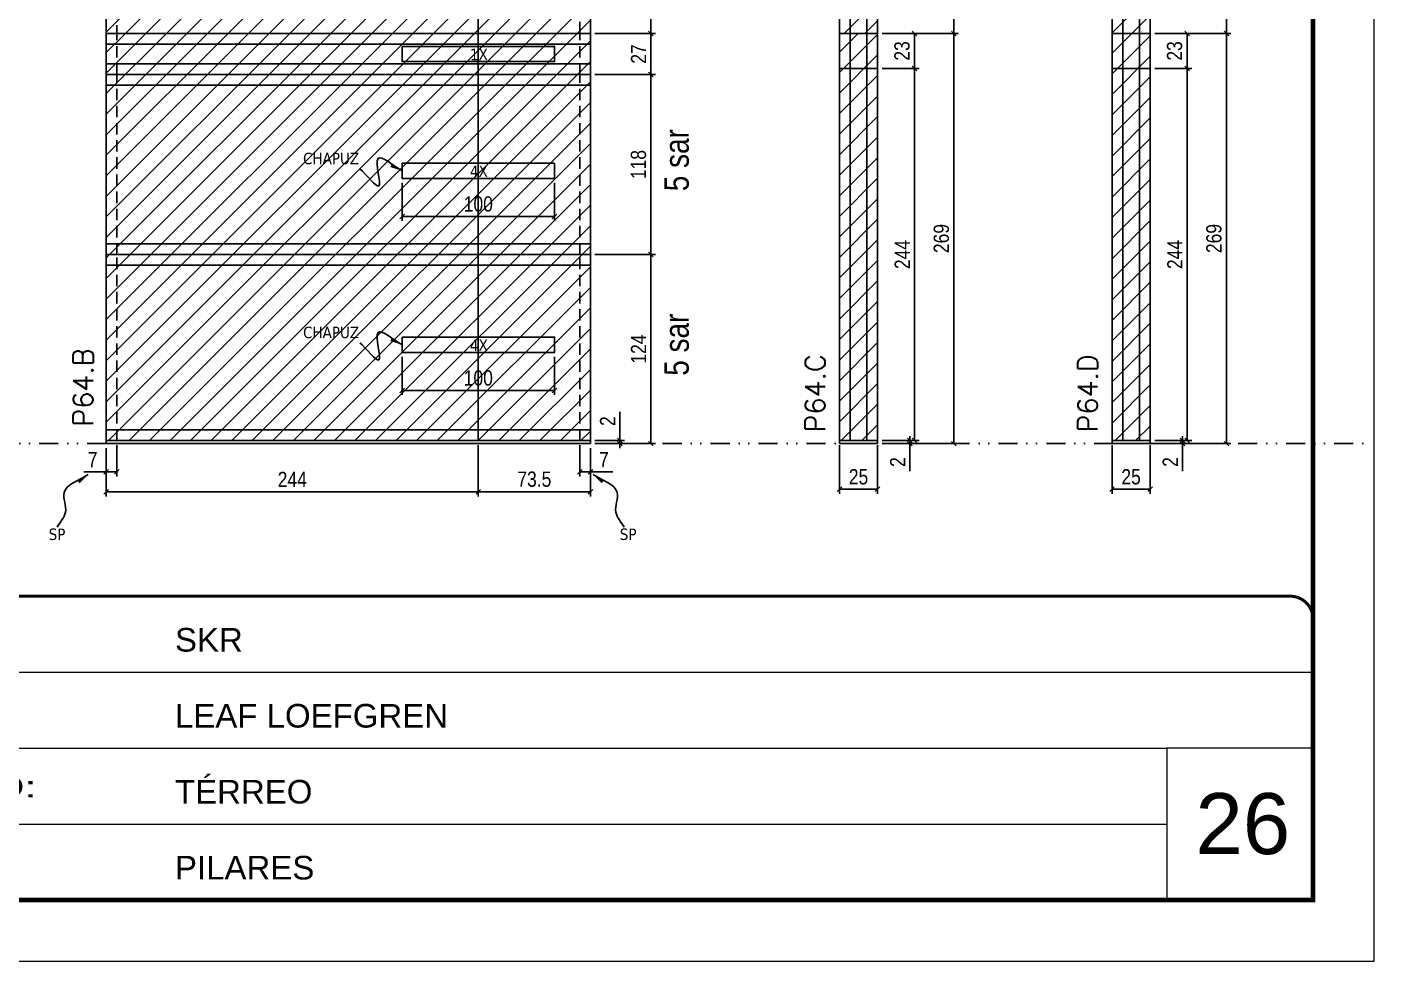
# Model space of a CAD drawing. Extents: x 14400 to 27878, y -21631 to 6985.
# Drawn here: x 16614 to 17497, y -957 to -344 of the extents above; entities that cross this region are included whole.
import ezdxf

# ---------------------------------------------------------------- set-up
doc = ezdxf.new("R2010")
doc.units = 0
for name, pattern in [('CONTINUO', [0]), ('DASHED', [0.75, 0.5, -0.25]), ('DIVIDE2', [0.625, 0.25, -0.125, 0, -0.125, 0, -0.125]), ('HIDDEN', [0.375, 0.25, -0.125])]:
    doc.linetypes.add(name, pattern=pattern)
for name, color, linetype, lineweight in [('CARIMBO', 255, 'Continuous', 9), ('Folhas', 255, 'Continuous', 9), ('Hachura', 251, 'Continuous', 9), ('SARRAFO DE PRESSAO', 251, 'DASHED', 9), ('Texto Seção', 7, 'Continuous', 15)]:
    doc.layers.add(name, color=color, linetype=linetype, lineweight=lineweight)
for name, color, linetype in [('COTA', 241, 'Continuous'), ('NOMENCLATURA', 7, 'Continuous'), ('Nível', 160, 'Continuous'), ('Painéis', 200, 'Continuous'), ('Romaneio', 10, 'Continuous'), ('SARR_2.2x10', 60, 'Continuous'), ('SARR_2.2x7', 40, 'Continuous'), ('Sarrafo de Pressão', 42, 'HIDDEN'), ('texto', 7, 'Continuous')]:
    doc.layers.add(name, color=color, linetype=linetype)
doc.styles.add('ARIAL', font='arial.ttf')
doc.styles.add('ARIAL_NARROW', font='ARIALN.TTF', dxfattribs={"height": 0.2})
doc.styles.add('COTA TECNICA', font='techl___.ttf', dxfattribs={"height": 10})
doc.styles.add('COTA TECNICA-50', font='techl___.ttf', dxfattribs={"height": 10})
doc.styles.add('REGUA-120', font='ROMANS.shx', dxfattribs={"height": 15})
doc.styles.get("Standard").update_dxf_attribs({"font": 'arial.ttf'})
doc.styles.add('Tecnologia', font='')
doc.styles.get('Tecnologia').set_extended_font_data('Forgotten Futurist')
doc.dimstyles.new('COTA PAINEL-50', dxfattribs={"dimtxt": 10, "dimasz": 3, "dimexe": 3, "dimexo": 3, "dimgap": 3, "dimtad": 1, "dimdec": 1, "dimzin": 12, "dimdsep": 46, "dimtxsty": 'COTA TECNICA-50', "dimblk1": 'OBLIQUE', "dimblk2": 'OBLIQUE', "dimsah": 1, "dimcen": 0.9, "dimclrd": 4, "dimclre": 4, "dimclrt": 240, "dimadec": 1, "dimazin": 3, "dimtfac": 1, "dimtdec": 1, "dimtmove": 0, "dimatfit": 3, "dimfxl": 1, "dimtolj": 1, "dimtzin": 12, "dimarcsym": 0})
doc.dimstyles.new('PAINEL', dxfattribs={"dimtxt": 10, "dimasz": 3, "dimexe": 3, "dimexo": 3, "dimgap": 3, "dimtad": 1, "dimdec": 1, "dimzin": 12, "dimdsep": 46, "dimtxsty": 'COTA TECNICA', "dimblk1": 'OBLIQUE', "dimblk2": 'OBLIQUE', "dimsah": 1, "dimcen": 0.9, "dimclrd": 4, "dimclre": 4, "dimclrt": 240, "dimadec": 1, "dimazin": 3, "dimtfac": 1, "dimtdec": 1, "dimtmove": 0, "dimatfit": 3, "dimfxl": 1, "dimtolj": 1, "dimtzin": 12, "dimarcsym": 0})
doc.dimstyles.get("Standard").update_dxf_attribs({"dimtxt": 0.18, "dimasz": 0.18, "dimexe": 0.18, "dimexo": 0.0625, "dimgap": 0.09, "dimtad": 0, "dimtih": 1, "dimtoh": 1, "dimdec": 4, "dimzin": 0, "dimdsep": 46, "dimtxsty": 'Standard', "dimcen": 0.09, "dimadec": 0, "dimazin": 0, "dimtfac": 1, "dimtdec": 4, "dimtofl": 0, "dimtmove": 0, "dimatfit": 3, "dimfxl": 1, "dimtolj": 1, "dimtzin": 0, "dimarcsym": 0})

# ---------------------------------------------------------------- blocks, each defined once
blk = doc.blocks.new('9999999999')
at = {"color": 30, "linetype": 'CONTINUO'}
for p, q in [((98564.56, 34379.64), (99583.98, 34379.64)), ((98564.56, 34329.83), (99487.98, 34329.83)), ((99583.98, 34329.83), (99487.98, 34329.83)), ((99487.98, 34329.83), (99487.98, 34230.21)), ((98564.56, 34280.02), (99487.98, 34280.02))]:
    blk.add_line(p, q, dxfattribs=at)
at = {"color": 30, "linetype": 'CONTINUO', "const_width": 2}
blk.add_lwpolyline([(99583.98, 34230.21), (99583.98, 34414.45, 0.414214), (99568.98, 34429.45), (98228.98, 34429.45, 0.414214), (98213.98, 34414.45), (98213.98, 34245.21, 0.414214), (98228.98, 34230.21), (99583.98, 34230.21)], format="xyb", dxfattribs=at)
at = {"layer": 'Folhas'}
blk.add_lwpolyline([(98138.98, 34190.21), (99623.98, 34190.21), (99623.98, 35240.21), (98138.98, 35240.21)], close=True, dxfattribs=at)
at = {"layer": 'Folhas', "color": 30, "const_width": 3}
blk.add_lwpolyline([(98213.98, 34230.21), (99583.98, 34230.21), (99583.98, 35200.21), (98213.98, 35200.21)], close=True, dxfattribs=at)
at = {"color": 7, "linetype": 'Continuous', "ltscale": 5, "style": 'ARIAL'}
for s, height, p in [('SKR', 15.483, (98837.68, 34393.13)), ('LEAF LOEFGREN', 15.4829, (98837.68, 34343.32)), ('TÉRREO', 15.483, (98837.68, 34293.51)), ('PILARES', 15.483, (98837.68, 34243.7))]:
    blk.add_text(s, height=height, dxfattribs=at).set_placement(p)
at = {"layer": 'Folhas', "color": 7, "style": 'Tecnologia', "width": 1.5}
blk.add_text('PAVIMENTO:', height=14, dxfattribs=at).set_placement((98573.65, 34297.5))
blk = doc.blocks.new('_Oblique')
at = {"color": 0, "linetype": 'ByBlock', "lineweight": -2}
blk.add_line((-0.5, -0.5), (0.5, 0.5), dxfattribs=at)
blk = doc.blocks.new('*D1847')
at = {"layer": 'COTA', "color": 4, "lineweight": -2, "transparency": 16777216}
for p, q in [((17146.4, -618.44), (17146.4, -650.33)), ((17171.4, -618.44), (17171.4, -650.33)), ((17146.4, -647.33), (17171.4, -647.33))]:
    blk.add_line(p, q, dxfattribs=at)
at = {"layer": 'Defpoints', "color": 0, "transparency": 16777216}
for p in [(17146.4, -615.44), (17171.4, -615.44), (17171.4, -647.33)]:
    blk.add_point(p, dxfattribs=at)
at = {"layer": 'COTA', "color": 4, "lineweight": -2, "transparency": 16777216, "xscale": 3, "yscale": 3, "zscale": 3, "rotation": 180}
blk.add_blockref('_Oblique', (17146.4, -647.33), dxfattribs=at)
at = {"layer": 'COTA', "color": 4, "lineweight": -2, "transparency": 16777216, "xscale": 3, "yscale": 3, "zscale": 3}
blk.add_blockref('_Oblique', (17171.4, -647.33), dxfattribs=at)
at = {"layer": 'COTA', "color": 240, "transparency": 16777216, "insert": (17158.9, -639.22), "char_height": 10, "attachment_point": 5, "style": 'COTA TECNICA'}
blk.add_mtext('\\A1;25', dxfattribs=at)
blk = doc.blocks.new('*D1848')
at = {"layer": 'COTA', "color": 4, "lineweight": -2, "transparency": 16777216}
for p, q in [((17174.4, -615.44), (17195.59, -615.44)), ((17174.4, -617.44), (17195.59, -617.44)), ((17192.59, -615.44), (17192.59, -612.44)), ((17192.59, -615.44), (17192.59, -617.44)), ((17192.59, -617.44), (17192.59, -635.55))]:
    blk.add_line(p, q, dxfattribs=at)
at = {"layer": 'Defpoints', "color": 0, "transparency": 16777216}
for p in [(17171.4, -615.44), (17171.4, -617.44), (17192.59, -615.44)]:
    blk.add_point(p, dxfattribs=at)
at = {"layer": 'COTA', "color": 4, "lineweight": -2, "transparency": 16777216, "xscale": 3, "yscale": 3, "zscale": 3}
for p, rotation in [((17192.59, -615.44), 270), ((17192.59, -617.44), 90)]:
    blk.add_blockref('_Oblique', p, dxfattribs=dict(at, rotation=rotation))
at = {"layer": 'COTA', "color": 240, "transparency": 16777216, "insert": (17184.59, -629.5), "char_height": 10, "attachment_point": 5, "rotation": 90, "style": 'COTA TECNICA-50'}
blk.add_mtext('\\A1;2', dxfattribs=at)
blk = doc.blocks.new('*D1849')
at = {"layer": 'COTA', "color": 4, "lineweight": -2, "transparency": 16777216}
for p, q in [((17174.4, -348.44), (17224.39, -348.44)), ((17221.39, -617.44), (17221.39, -348.44)), ((17174.4, -617.44), (17224.39, -617.44))]:
    blk.add_line(p, q, dxfattribs=at)
at = {"layer": 'Defpoints', "color": 0, "transparency": 16777216}
for p in [(17171.4, -348.44), (17221.39, -348.44), (17171.4, -617.44)]:
    blk.add_point(p, dxfattribs=at)
at = {"layer": 'COTA', "color": 4, "lineweight": -2, "transparency": 16777216, "xscale": 3, "yscale": 3, "zscale": 3}
for p, rotation in [((17221.39, -348.44), 90), ((17221.39, -617.44), 270)]:
    blk.add_blockref('_Oblique', p, dxfattribs=dict(at, rotation=rotation))
at = {"layer": 'COTA', "color": 240, "transparency": 16777216, "insert": (17213.26, -482.94), "char_height": 10, "attachment_point": 5, "rotation": 90, "style": 'COTA TECNICA-50'}
blk.add_mtext('\\A1;269', dxfattribs=at)
blk = doc.blocks.new('*D1880')
at = {"layer": 'COTA', "color": 4, "lineweight": -2, "transparency": 16777216}
for p, q in [((17174.4, -371.44), (17198.67, -371.44)), ((17195.67, -615.44), (17195.67, -371.44)), ((17174.4, -615.44), (17198.67, -615.44))]:
    blk.add_line(p, q, dxfattribs=at)
at = {"layer": 'Defpoints', "color": 0, "transparency": 16777216}
for p in [(17171.4, -371.44), (17195.67, -371.44), (17171.4, -615.44)]:
    blk.add_point(p, dxfattribs=at)
at = {"layer": 'COTA', "color": 4, "lineweight": -2, "transparency": 16777216, "xscale": 3, "yscale": 3, "zscale": 3}
for p, rotation in [((17195.67, -371.44), 90), ((17195.67, -615.44), 270)]:
    blk.add_blockref('_Oblique', p, dxfattribs=dict(at, rotation=rotation))
at = {"layer": 'COTA', "color": 240, "transparency": 16777216, "insert": (17187.59, -493.44), "char_height": 10, "attachment_point": 5, "rotation": 90, "style": 'COTA TECNICA'}
blk.add_mtext('\\A1;244', dxfattribs=at)
blk = doc.blocks.new('*D1881')
at = {"layer": 'COTA', "color": 4, "lineweight": -2, "transparency": 16777216}
for p, q in [((17174.4, -348.44), (17198.67, -348.44)), ((17195.67, -371.44), (17195.67, -348.44)), ((17174.4, -371.44), (17198.67, -371.44))]:
    blk.add_line(p, q, dxfattribs=at)
at = {"layer": 'Defpoints', "color": 0, "transparency": 16777216}
for p in [(17171.4, -348.44), (17195.67, -348.44), (17171.4, -371.44)]:
    blk.add_point(p, dxfattribs=at)
at = {"layer": 'COTA', "color": 4, "lineweight": -2, "transparency": 16777216, "xscale": 3, "yscale": 3, "zscale": 3}
for p, rotation in [((17195.67, -348.44), 90), ((17195.67, -371.44), 270)]:
    blk.add_blockref('_Oblique', p, dxfattribs=dict(at, rotation=rotation))
at = {"layer": 'COTA', "color": 240, "transparency": 16777216, "insert": (17187.45, -359.94), "char_height": 10, "attachment_point": 5, "rotation": 90, "style": 'COTA TECNICA'}
blk.add_mtext('\\A1;23', dxfattribs=at)
blk = doc.blocks.new('*D1868')
at = {"layer": 'COTA', "color": 4, "lineweight": -2, "transparency": 16777216}
for p, q in [((16665.58, -620.44), (16665.58, -638.95)), ((16672.58, -618.44), (16672.58, -638.95)), ((16665.58, -635.95), (16650.85, -635.95)), ((16672.58, -635.95), (16665.58, -635.95))]:
    blk.add_line(p, q, dxfattribs=at)
at = {"layer": 'Defpoints', "color": 0, "transparency": 16777216}
for p in [(16665.58, -617.44), (16672.58, -615.44), (16665.58, -635.95)]:
    blk.add_point(p, dxfattribs=at)
at = {"layer": 'COTA', "color": 4, "lineweight": -2, "transparency": 16777216, "xscale": 3, "yscale": 3, "zscale": 3, "rotation": 180}
blk.add_blockref('_Oblique', (16665.58, -635.95), dxfattribs=at)
at = {"layer": 'COTA', "color": 4, "lineweight": -2, "transparency": 16777216, "xscale": 3, "yscale": 3, "zscale": 3}
blk.add_blockref('_Oblique', (16672.58, -635.95), dxfattribs=at)
at = {"layer": 'COTA', "color": 240, "transparency": 16777216, "insert": (16656.72, -627.88), "char_height": 10, "attachment_point": 5, "style": 'COTA TECNICA-50'}
blk.add_mtext('\\A1;7', dxfattribs=at)
blk = doc.blocks.new('*D1869')
at = {"layer": 'COTA', "color": 4, "lineweight": -2, "transparency": 16777216}
for p, q in [((16976.08, -618.44), (16976.08, -638.95)), ((16983.08, -620.44), (16983.08, -638.95)), ((16976.08, -635.95), (16983.08, -635.95)), ((16983.08, -635.95), (16997.81, -635.95))]:
    blk.add_line(p, q, dxfattribs=at)
at = {"layer": 'Defpoints', "color": 0, "transparency": 16777216}
for p in [(16976.08, -615.44), (16983.08, -617.44), (16983.08, -635.95)]:
    blk.add_point(p, dxfattribs=at)
at = {"layer": 'COTA', "color": 4, "lineweight": -2, "transparency": 16777216, "xscale": 3, "yscale": 3, "zscale": 3, "rotation": 180}
blk.add_blockref('_Oblique', (16976.08, -635.95), dxfattribs=at)
at = {"layer": 'COTA', "color": 4, "lineweight": -2, "transparency": 16777216, "xscale": 3, "yscale": 3, "zscale": 3}
blk.add_blockref('_Oblique', (16983.08, -635.95), dxfattribs=at)
at = {"layer": 'COTA', "color": 240, "transparency": 16777216, "insert": (16991.95, -627.88), "char_height": 10, "attachment_point": 5, "style": 'COTA TECNICA-50'}
blk.add_mtext('\\A1;7', dxfattribs=at)
blk = doc.blocks.new('*D1870')
at = {"layer": 'Defpoints', "color": 0, "linetype": 'ByBlock', "transparency": 16777216}
for p in [(16983.08, -493.44), (17022.72, -493.44), (16983.08, -617.44)]:
    blk.add_point(p, dxfattribs=at)
at = {"layer": 'Romaneio', "color": 4, "linetype": 'ByBlock', "lineweight": -2, "transparency": 16777216}
for p, q in [((16986.08, -493.44), (17025.72, -493.44)), ((17022.72, -617.44), (17022.72, -493.44)), ((16986.08, -617.44), (17025.72, -617.44))]:
    blk.add_line(p, q, dxfattribs=at)
at = {"layer": 'Romaneio', "color": 4, "linetype": 'ByBlock', "lineweight": -2, "transparency": 16777216, "xscale": 3, "yscale": 3, "zscale": 3}
for p, rotation in [((17022.72, -493.44), 90), ((17022.72, -617.44), 270)]:
    blk.add_blockref('_Oblique', p, dxfattribs=dict(at, rotation=rotation))
at = {"layer": 'Romaneio', "color": 240, "linetype": 'ByBlock', "transparency": 16777216, "insert": (17014.65, -555.44), "char_height": 10, "attachment_point": 5, "rotation": 90, "style": 'COTA TECNICA'}
blk.add_mtext('\\A1;124', dxfattribs=at)
blk = doc.blocks.new('*D1871')
at = {"layer": 'Defpoints', "color": 0, "linetype": 'ByBlock', "transparency": 16777216}
for p in [(16983.08, -493.44), (17022.72, -493.44), (16983.08, -617.44)]:
    blk.add_point(p, dxfattribs=at)
at = {"layer": 'Romaneio', "color": 4, "linetype": 'ByBlock', "lineweight": -2, "transparency": 16777216}
for p, q in [((16986.08, -493.44), (17025.72, -493.44)), ((17022.72, -617.44), (17022.72, -493.44)), ((16986.08, -617.44), (17025.72, -617.44))]:
    blk.add_line(p, q, dxfattribs=at)
at = {"layer": 'Romaneio', "color": 4, "linetype": 'ByBlock', "lineweight": -2, "transparency": 16777216, "xscale": 3, "yscale": 3, "zscale": 3}
for p, rotation in [((17022.72, -493.44), 90), ((17022.72, -617.44), 270)]:
    blk.add_blockref('_Oblique', p, dxfattribs=dict(at, rotation=rotation))
at = {"layer": 'Romaneio', "color": 240, "linetype": 'ByBlock', "transparency": 16777216, "insert": (17014.65, -555.44), "char_height": 10, "attachment_point": 5, "rotation": 90, "style": 'COTA TECNICA'}
blk.add_mtext('\\A1;124', dxfattribs=at)
blk = doc.blocks.new('*D1872')
at = {"layer": 'COTA', "color": 4, "lineweight": -2, "transparency": 16777216}
for p, q in [((16986.08, -375.44), (17025.72, -375.44)), ((17022.72, -493.44), (17022.72, -375.44)), ((16986.08, -493.44), (17025.72, -493.44))]:
    blk.add_line(p, q, dxfattribs=at)
at = {"layer": 'Defpoints', "color": 0, "transparency": 16777216}
for p in [(16983.08, -375.44), (17022.72, -375.44), (16983.08, -493.44)]:
    blk.add_point(p, dxfattribs=at)
at = {"layer": 'COTA', "color": 4, "lineweight": -2, "transparency": 16777216, "xscale": 3, "yscale": 3, "zscale": 3}
for p, rotation in [((17022.72, -375.44), 90), ((17022.72, -493.44), 270)]:
    blk.add_blockref('_Oblique', p, dxfattribs=dict(at, rotation=rotation))
at = {"layer": 'COTA', "color": 240, "transparency": 16777216, "insert": (17014.63, -434.44), "char_height": 10, "attachment_point": 5, "rotation": 90, "style": 'COTA TECNICA-50'}
blk.add_mtext('\\A1;118', dxfattribs=at)
blk = doc.blocks.new('*D1873')
at = {"layer": 'COTA', "color": 4, "lineweight": -2, "transparency": 16777216}
for p, q in [((17002.34, -615.44), (17002.34, -596.64)), ((16986.08, -615.44), (17005.34, -615.44)), ((16986.08, -617.44), (17005.34, -617.44)), ((17002.34, -617.44), (17002.34, -615.44)), ((17002.34, -617.44), (17002.34, -620.44))]:
    blk.add_line(p, q, dxfattribs=at)
at = {"layer": 'Defpoints', "color": 0, "transparency": 16777216}
for p in [(16983.08, -615.44), (16983.08, -617.44), (17002.34, -617.44)]:
    blk.add_point(p, dxfattribs=at)
at = {"layer": 'COTA', "color": 4, "lineweight": -2, "transparency": 16777216, "xscale": 3, "yscale": 3, "zscale": 3}
for p, rotation in [((17002.34, -615.44), 270), ((17002.34, -617.44), 90)]:
    blk.add_blockref('_Oblique', p, dxfattribs=dict(at, rotation=rotation))
at = {"layer": 'COTA', "color": 240, "transparency": 16777216, "insert": (16994.34, -602.69), "char_height": 10, "attachment_point": 5, "rotation": 90, "style": 'COTA TECNICA-50'}
blk.add_mtext('\\A1;2', dxfattribs=at)
blk = doc.blocks.new('*D1890')
at = {"layer": 'COTA', "color": 4, "lineweight": -2, "transparency": 16777216}
for p, q in [((16665.58, -620.44), (16665.58, -652)), ((16909.58, -618.44), (16909.58, -652)), ((16665.58, -649), (16909.58, -649))]:
    blk.add_line(p, q, dxfattribs=at)
at = {"layer": 'Defpoints', "color": 0, "transparency": 16777216}
for p in [(16665.58, -617.44), (16909.58, -615.44), (16909.58, -649)]:
    blk.add_point(p, dxfattribs=at)
at = {"layer": 'COTA', "color": 4, "lineweight": -2, "transparency": 16777216, "xscale": 3, "yscale": 3, "zscale": 3, "rotation": 180}
blk.add_blockref('_Oblique', (16665.58, -649), dxfattribs=at)
at = {"layer": 'COTA', "color": 4, "lineweight": -2, "transparency": 16777216, "xscale": 3, "yscale": 3, "zscale": 3}
blk.add_blockref('_Oblique', (16909.58, -649), dxfattribs=at)
at = {"layer": 'COTA', "color": 240, "transparency": 16777216, "insert": (16787.58, -640.92), "char_height": 10, "attachment_point": 5, "style": 'COTA TECNICA-50'}
blk.add_mtext('\\A1;244', dxfattribs=at)
blk = doc.blocks.new('*D1891')
at = {"layer": 'COTA', "color": 4, "lineweight": -2, "transparency": 16777216}
for p, q in [((16909.58, -618.44), (16909.58, -652)), ((16983.08, -620.44), (16983.08, -652)), ((16909.58, -649), (16983.08, -649))]:
    blk.add_line(p, q, dxfattribs=at)
at = {"layer": 'Defpoints', "color": 0, "transparency": 16777216}
for p in [(16909.58, -615.44), (16983.08, -617.44), (16983.08, -649)]:
    blk.add_point(p, dxfattribs=at)
at = {"layer": 'COTA', "color": 4, "lineweight": -2, "transparency": 16777216, "xscale": 3, "yscale": 3, "zscale": 3, "rotation": 180}
blk.add_blockref('_Oblique', (16909.58, -649), dxfattribs=at)
at = {"layer": 'COTA', "color": 4, "lineweight": -2, "transparency": 16777216, "xscale": 3, "yscale": 3, "zscale": 3}
blk.add_blockref('_Oblique', (16983.08, -649), dxfattribs=at)
at = {"layer": 'COTA', "color": 240, "transparency": 16777216, "insert": (16946.33, -640.78), "char_height": 10, "attachment_point": 5, "style": 'COTA TECNICA-50'}
blk.add_mtext('\\A1;73.5', dxfattribs=at)
blk = doc.blocks.new('*D1892')
at = {"layer": 'COTA', "color": 4, "linetype": 'ByBlock', "lineweight": -2, "transparency": 16777216}
for p, q in [((16859.58, -560.6), (16859.58, -585.52)), ((16959.58, -560.6), (16959.58, -585.52)), ((16959.58, -582.52), (16859.58, -582.52))]:
    blk.add_line(p, q, dxfattribs=at)
at = {"layer": 'Defpoints', "color": 0, "linetype": 'ByBlock', "transparency": 16777216}
for p in [(16859.58, -557.6), (16959.58, -557.6), (16859.58, -582.52)]:
    blk.add_point(p, dxfattribs=at)
at = {"layer": 'COTA', "color": 4, "linetype": 'ByBlock', "lineweight": -2, "transparency": 16777216, "xscale": 3, "yscale": 3, "zscale": 3, "rotation": 180}
blk.add_blockref('_Oblique', (16859.58, -582.52), dxfattribs=at)
at = {"layer": 'COTA', "color": 4, "linetype": 'ByBlock', "lineweight": -2, "transparency": 16777216, "xscale": 3, "yscale": 3, "zscale": 3}
blk.add_blockref('_Oblique', (16959.58, -582.52), dxfattribs=at)
at = {"layer": 'COTA', "color": 240, "linetype": 'ByBlock', "transparency": 16777216, "insert": (16909.58, -574.42), "char_height": 10, "attachment_point": 5, "style": 'COTA TECNICA'}
blk.add_mtext('\\A1;100', dxfattribs=at)
blk = doc.blocks.new('*D1893')
at = {"layer": 'COTA', "color": 4, "linetype": 'ByBlock', "lineweight": -2, "transparency": 16777216}
for p, q in [((16859.58, -446.52), (16859.58, -471.44)), ((16959.58, -446.52), (16959.58, -471.44)), ((16959.58, -468.44), (16859.58, -468.44))]:
    blk.add_line(p, q, dxfattribs=at)
at = {"layer": 'Defpoints', "color": 0, "linetype": 'ByBlock', "transparency": 16777216}
for p in [(16859.58, -443.52), (16959.58, -443.52), (16859.58, -468.44)]:
    blk.add_point(p, dxfattribs=at)
at = {"layer": 'COTA', "color": 4, "linetype": 'ByBlock', "lineweight": -2, "transparency": 16777216, "xscale": 3, "yscale": 3, "zscale": 3, "rotation": 180}
blk.add_blockref('_Oblique', (16859.58, -468.44), dxfattribs=at)
at = {"layer": 'COTA', "color": 4, "linetype": 'ByBlock', "lineweight": -2, "transparency": 16777216, "xscale": 3, "yscale": 3, "zscale": 3}
blk.add_blockref('_Oblique', (16959.58, -468.44), dxfattribs=at)
at = {"layer": 'COTA', "color": 240, "linetype": 'ByBlock', "transparency": 16777216, "insert": (16909.58, -460.34), "char_height": 10, "attachment_point": 5, "style": 'COTA TECNICA'}
blk.add_mtext('\\A1;100', dxfattribs=at)
blk = doc.blocks.new('*D1894')
at = {"layer": 'COTA', "color": 4, "lineweight": -2, "transparency": 16777216}
for p, q in [((16986.08, -348.44), (17025.72, -348.44)), ((17022.72, -348.44), (17022.72, -375.44)), ((16986.08, -375.44), (17025.72, -375.44))]:
    blk.add_line(p, q, dxfattribs=at)
at = {"layer": 'Defpoints', "color": 0, "transparency": 16777216}
for p in [(16983.08, -348.44), (16983.08, -375.44), (17022.72, -375.44)]:
    blk.add_point(p, dxfattribs=at)
at = {"layer": 'COTA', "color": 4, "lineweight": -2, "transparency": 16777216, "xscale": 3, "yscale": 3, "zscale": 3}
for p, rotation in [((17022.72, -348.44), 90), ((17022.72, -375.44), 270)]:
    blk.add_blockref('_Oblique', p, dxfattribs=dict(at, rotation=rotation))
at = {"layer": 'COTA', "color": 240, "transparency": 16777216, "insert": (17014.65, -361.94), "char_height": 10, "attachment_point": 5, "rotation": 90, "style": 'COTA TECNICA'}
blk.add_mtext('\\A1;27', dxfattribs=at)
blk = doc.blocks.new('*D1874')
at = {"layer": 'COTA', "color": 4, "lineweight": -2, "transparency": 16777216}
for p, q in [((17325.14, -618.44), (17325.14, -650.33)), ((17350.14, -618.44), (17350.14, -650.33)), ((17325.14, -647.33), (17350.14, -647.33))]:
    blk.add_line(p, q, dxfattribs=at)
at = {"layer": 'Defpoints', "color": 0, "transparency": 16777216}
for p in [(17325.14, -615.44), (17350.14, -615.44), (17350.14, -647.33)]:
    blk.add_point(p, dxfattribs=at)
at = {"layer": 'COTA', "color": 4, "lineweight": -2, "transparency": 16777216, "xscale": 3, "yscale": 3, "zscale": 3, "rotation": 180}
blk.add_blockref('_Oblique', (17325.14, -647.33), dxfattribs=at)
at = {"layer": 'COTA', "color": 4, "lineweight": -2, "transparency": 16777216, "xscale": 3, "yscale": 3, "zscale": 3}
blk.add_blockref('_Oblique', (17350.14, -647.33), dxfattribs=at)
at = {"layer": 'COTA', "color": 240, "transparency": 16777216, "insert": (17337.64, -639.22), "char_height": 10, "attachment_point": 5, "style": 'COTA TECNICA'}
blk.add_mtext('\\A1;25', dxfattribs=at)
blk = doc.blocks.new('*D1875')
at = {"layer": 'COTA', "color": 4, "lineweight": -2, "transparency": 16777216}
for p, q in [((17353.14, -615.44), (17374.33, -615.44)), ((17353.14, -617.44), (17374.33, -617.44)), ((17371.33, -615.44), (17371.33, -612.44)), ((17371.33, -615.44), (17371.33, -617.44)), ((17371.33, -617.44), (17371.33, -635.55))]:
    blk.add_line(p, q, dxfattribs=at)
at = {"layer": 'Defpoints', "color": 0, "transparency": 16777216}
for p in [(17350.14, -615.44), (17350.14, -617.44), (17371.33, -615.44)]:
    blk.add_point(p, dxfattribs=at)
at = {"layer": 'COTA', "color": 4, "lineweight": -2, "transparency": 16777216, "xscale": 3, "yscale": 3, "zscale": 3}
for p, rotation in [((17371.33, -615.44), 270), ((17371.33, -617.44), 90)]:
    blk.add_blockref('_Oblique', p, dxfattribs=dict(at, rotation=rotation))
at = {"layer": 'COTA', "color": 240, "transparency": 16777216, "insert": (17363.33, -629.5), "char_height": 10, "attachment_point": 5, "rotation": 90, "style": 'COTA TECNICA-50'}
blk.add_mtext('\\A1;2', dxfattribs=at)
blk = doc.blocks.new('*D1876')
at = {"layer": 'COTA', "color": 4, "lineweight": -2, "transparency": 16777216}
for p, q in [((17353.14, -348.44), (17403.13, -348.44)), ((17400.13, -617.44), (17400.13, -348.44)), ((17353.14, -617.44), (17403.13, -617.44))]:
    blk.add_line(p, q, dxfattribs=at)
at = {"layer": 'Defpoints', "color": 0, "transparency": 16777216}
for p in [(17350.14, -348.44), (17400.13, -348.44), (17350.14, -617.44)]:
    blk.add_point(p, dxfattribs=at)
at = {"layer": 'COTA', "color": 4, "lineweight": -2, "transparency": 16777216, "xscale": 3, "yscale": 3, "zscale": 3}
for p, rotation in [((17400.13, -348.44), 90), ((17400.13, -617.44), 270)]:
    blk.add_blockref('_Oblique', p, dxfattribs=dict(at, rotation=rotation))
at = {"layer": 'COTA', "color": 240, "transparency": 16777216, "insert": (17392, -482.94), "char_height": 10, "attachment_point": 5, "rotation": 90, "style": 'COTA TECNICA-50'}
blk.add_mtext('\\A1;269', dxfattribs=at)
blk = doc.blocks.new('*D1895')
at = {"layer": 'COTA', "color": 4, "lineweight": -2, "transparency": 16777216}
for p, q in [((17353.14, -371.44), (17377.41, -371.44)), ((17374.41, -615.44), (17374.41, -371.44)), ((17353.14, -615.44), (17377.41, -615.44))]:
    blk.add_line(p, q, dxfattribs=at)
at = {"layer": 'Defpoints', "color": 0, "transparency": 16777216}
for p in [(17350.14, -371.44), (17374.41, -371.44), (17350.14, -615.44)]:
    blk.add_point(p, dxfattribs=at)
at = {"layer": 'COTA', "color": 4, "lineweight": -2, "transparency": 16777216, "xscale": 3, "yscale": 3, "zscale": 3}
for p, rotation in [((17374.41, -371.44), 90), ((17374.41, -615.44), 270)]:
    blk.add_blockref('_Oblique', p, dxfattribs=dict(at, rotation=rotation))
at = {"layer": 'COTA', "color": 240, "transparency": 16777216, "insert": (17366.33, -493.44), "char_height": 10, "attachment_point": 5, "rotation": 90, "style": 'COTA TECNICA'}
blk.add_mtext('\\A1;244', dxfattribs=at)
blk = doc.blocks.new('*D1896')
at = {"layer": 'COTA', "color": 4, "lineweight": -2, "transparency": 16777216}
for p, q in [((17353.14, -348.44), (17377.41, -348.44)), ((17374.41, -371.44), (17374.41, -348.44)), ((17353.14, -371.44), (17377.41, -371.44))]:
    blk.add_line(p, q, dxfattribs=at)
at = {"layer": 'Defpoints', "color": 0, "transparency": 16777216}
for p in [(17350.14, -348.44), (17374.41, -348.44), (17350.14, -371.44)]:
    blk.add_point(p, dxfattribs=at)
at = {"layer": 'COTA', "color": 4, "lineweight": -2, "transparency": 16777216, "xscale": 3, "yscale": 3, "zscale": 3}
for p, rotation in [((17374.41, -348.44), 90), ((17374.41, -371.44), 270)]:
    blk.add_blockref('_Oblique', p, dxfattribs=dict(at, rotation=rotation))
at = {"layer": 'COTA', "color": 240, "transparency": 16777216, "insert": (17366.19, -359.94), "char_height": 10, "attachment_point": 5, "rotation": 90, "style": 'COTA TECNICA'}
blk.add_mtext('\\A1;23', dxfattribs=at)
blk = doc.blocks.new('*D1897')
at = {"layer": 'COTA', "color": 4, "lineweight": -2, "transparency": 16777216}
for p, q in [((17174.4, -230.46), (17224.39, -230.46)), ((17221.39, -230.46), (17221.39, -348.46)), ((17174.4, -348.46), (17224.39, -348.46))]:
    blk.add_line(p, q, dxfattribs=at)
at = {"layer": 'Defpoints', "color": 0, "transparency": 16777216}
for p in [(17171.4, -230.46), (17171.4, -348.46), (17221.39, -348.46)]:
    blk.add_point(p, dxfattribs=at)
at = {"layer": 'COTA', "color": 4, "lineweight": -2, "transparency": 16777216, "xscale": 3, "yscale": 3, "zscale": 3}
for p, rotation in [((17221.39, -230.46), 90), ((17221.39, -348.46), 270)]:
    blk.add_blockref('_Oblique', p, dxfattribs=dict(at, rotation=rotation))
at = {"layer": 'COTA', "color": 240, "transparency": 16777216, "insert": (17213.29, -289.46), "char_height": 10, "attachment_point": 5, "rotation": 90, "style": 'COTA TECNICA'}
blk.add_mtext('\\A1;118', dxfattribs=at)
blk = doc.blocks.new('*D1887')
at = {"layer": 'COTA', "color": 4, "lineweight": -2, "transparency": 16777216}
for p, q in [((17353.14, -230.44), (17403.13, -230.44)), ((17400.13, -348.46), (17400.13, -230.44)), ((17353.14, -348.46), (17403.13, -348.46))]:
    blk.add_line(p, q, dxfattribs=at)
at = {"layer": 'Defpoints', "color": 0, "transparency": 16777216}
for p in [(17350.14, -230.44), (17400.13, -230.44), (17350.14, -348.46)]:
    blk.add_point(p, dxfattribs=at)
at = {"layer": 'COTA', "color": 4, "lineweight": -2, "transparency": 16777216, "xscale": 3, "yscale": 3, "zscale": 3}
for p, rotation in [((17400.13, -230.44), 90), ((17400.13, -348.46), 270)]:
    blk.add_blockref('_Oblique', p, dxfattribs=dict(at, rotation=rotation))
at = {"layer": 'COTA', "color": 240, "transparency": 16777216, "insert": (17392.03, -289.45), "char_height": 10, "attachment_point": 5, "rotation": 90, "style": 'COTA TECNICA'}
blk.add_mtext('\\A1;118', dxfattribs=at)
blk = doc.blocks.new('*D2095')
at = {"layer": 'COTA', "color": 4, "lineweight": -2, "transparency": 16777216}
for p, q in [((16986.08, -230.44), (17025.72, -230.44)), ((17022.72, -348.44), (17022.72, -230.44)), ((16986.08, -348.44), (17025.72, -348.44))]:
    blk.add_line(p, q, dxfattribs=at)
at = {"layer": 'Defpoints', "color": 0, "transparency": 16777216}
for p in [(16983.08, -230.44), (17022.72, -230.44), (16983.08, -348.44)]:
    blk.add_point(p, dxfattribs=at)
at = {"layer": 'COTA', "color": 4, "lineweight": -2, "transparency": 16777216, "xscale": 3, "yscale": 3, "zscale": 3}
for p, rotation in [((17022.72, -230.44), 90), ((17022.72, -348.44), 270)]:
    blk.add_blockref('_Oblique', p, dxfattribs=dict(at, rotation=rotation))
at = {"layer": 'COTA', "color": 240, "transparency": 16777216, "insert": (17014.63, -289.44), "char_height": 10, "attachment_point": 5, "rotation": 90, "style": 'COTA TECNICA'}
blk.add_mtext('\\A1;118', dxfattribs=at)

msp = doc.modelspace()

# ---------------------------------------------------------------- hatches: boundary and pattern name
at = {"layer": 'Hachura', "linetype": 'ByBlock'}
h = msp.add_hatch(dxfattribs=at)
h.set_pattern_fill('ANSI31', color=256, scale=3)
h.paths.add_polyline_path([(16435.77, -166.44), (16191.77, -166.44), (16191.77, -274.44), (16435.77, -274.44)])
h.paths.add_polyline_path([(16509.27, -166.44), (16435.77, -166.44), (16435.77, -274.44), (16509.27, -274.44)])
h.paths.add_polyline_path([(16509.27, -375.44), (16435.77, -375.44), (16435.77, -493.44), (16509.27, -493.44)])
h.paths.add_polyline_path([(16435.77, -375.44), (16191.77, -375.44), (16191.77, -493.44), (16435.77, -493.44)])
h.paths.add_polyline_path([(16435.77, -493.44), (16191.77, -493.44), (16191.77, -615.44), (16435.77, -615.44)])
h.paths.add_polyline_path([(16509.27, -493.44), (16435.77, -493.44), (16435.77, -615.44), (16509.27, -615.44)])
h.paths.add_polyline_path([(16909.58, -493.44), (16665.58, -493.44), (16665.58, -615.44), (16909.58, -615.44)])
h.paths.add_polyline_path([(16983.08, -493.44), (16909.58, -493.44), (16909.58, -615.44), (16983.08, -615.44)])
h.paths.add_polyline_path([(16983.08, -375.44), (16909.58, -375.44), (16909.58, -493.44), (16983.08, -493.44)])
h.paths.add_polyline_path([(16983.08, -348.44), (16909.58, -348.44), (16909.58, -375.44), (16983.08, -375.44)])
h.paths.add_polyline_path([(16909.58, -348.44), (16665.58, -348.44), (16665.58, -375.44), (16909.58, -375.44)])
h.paths.add_polyline_path([(16909.58, -375.44), (16665.58, -375.44), (16665.58, -493.44), (16909.58, -493.44)])
h = msp.add_hatch(dxfattribs=at)
h.set_pattern_fill('ANSI31', color=256, scale=3)
h.paths.add_polyline_path([(16435.77, -274.44), (16191.77, -274.44), (16191.77, -375.44), (16435.77, -375.44)])
h.paths.add_polyline_path([(16509.27, -274.44), (16435.77, -274.44), (16435.77, -375.44), (16509.27, -375.44)])
h.paths.add_polyline_path([(16909.58, -230.44), (16665.58, -230.44), (16665.58, -348.44), (16909.58, -348.44)])
h.paths.add_polyline_path([(16983.08, -230.44), (16909.58, -230.44), (16909.58, -348.44), (16983.08, -348.44)])
h.paths.add_polyline_path([(17171.4, -230.46), (17146.4, -230.46), (17146.4, -348.46), (17171.4, -348.46)])
h.paths.add_polyline_path([(17350.14, -230.44), (17325.14, -230.44), (17325.14, -348.46), (17350.14, -348.46)])
h = msp.add_hatch(dxfattribs=at)
h.set_pattern_fill('ANSI31', color=256, scale=3)
h.set_pattern_definition([(45, (1598.5, 0), (-6.735192, 6.735192), [])])
h.paths.add_polyline_path([(17171.4, -371.44), (17171.4, -348.46), (17146.4, -348.46), (17146.4, -371.44)])
h.paths.add_polyline_path([(17146.4, -615.44), (17171.4, -615.44), (17171.4, -371.44), (17146.4, -371.44)])
h = msp.add_hatch(dxfattribs=at)
h.set_pattern_fill('ANSI31', color=256, scale=3)
h.paths.add_polyline_path([(17350.14, -371.44), (17350.14, -348.46), (17325.14, -348.46), (17325.14, -371.44)])
h.paths.add_polyline_path([(17325.14, -615.44), (17350.14, -615.44), (17350.14, -371.44), (17325.14, -371.44)])

# ---------------------------------------------------------------- linework, layer by layer
at = {"layer": 'Nível', "color": 4, "linetype": 'DIVIDE2', "ltscale": 50}
msp.add_line((16086.97, -617.44), (17496.97, -617.44), dxfattribs=at)
at = {"layer": 'Painéis'}
for p, q in [((16665.58, -348.44), (16665.58, -230.44)), ((16909.58, -375.44), (16909.58, -230.44)), ((16983.08, -230.44), (16983.08, -348.44)), ((17146.4, -348.46), (17146.4, -615.44)), ((17171.4, -348.46), (17171.4, -615.44)), ((17325.14, -348.46), (17325.14, -615.44)), ((17350.14, -348.46), (17350.14, -615.44)), ((16909.58, -375.44), (16909.58, -615.44)), ((17146.4, -371.44), (17171.4, -371.44)), ((17325.14, -371.44), (17350.14, -371.44)), ((17146.4, -615.44), (17171.4, -615.44)), ((17146.4, -615.44), (17171.4, -615.44)), ((17146.4, -617.44), (17146.4, -615.44)), ((17171.4, -617.44), (17146.4, -617.44)), ((17171.4, -615.44), (17171.4, -617.44)), ((17325.14, -615.44), (17350.14, -615.44)), ((17325.14, -615.44), (17350.14, -615.44)), ((17325.14, -617.44), (17325.14, -615.44)), ((17350.14, -617.44), (17325.14, -617.44)), ((17350.14, -615.44), (17350.14, -617.44))]:
    msp.add_line(p, q, dxfattribs=at)
for points in [[(17146.4, -348.46), (17171.4, -348.46), (17171.4, -230.46), (17146.4, -230.46)], [(17325.14, -348.46), (17350.14, -348.46), (17350.14, -230.44), (17325.14, -230.44)], [(16665.58, -348.44), (16983.08, -348.44), (16983.08, -375.44), (16665.58, -375.44)], [(16983.08, -375.44), (16665.58, -375.44), (16665.58, -493.44), (16983.08, -493.44)], [(16983.08, -493.44), (16665.58, -493.44), (16665.58, -615.44), (16983.08, -615.44)], [(16983.08, -617.44), (16665.58, -617.44), (16665.58, -615.44), (16983.08, -615.44)]]:
    msp.add_lwpolyline(points, close=True, dxfattribs=at)
at = {"layer": 'SARR_2.2x10'}
for points in [[(16859.58, -356.94), (16959.58, -356.94), (16959.58, -366.94), (16859.58, -366.94)], [(16859.58, -433.52), (16959.58, -433.52), (16959.58, -443.52), (16859.58, -443.52)], [(16859.58, -547.6), (16959.58, -547.6), (16959.58, -557.6), (16859.58, -557.6)]]:
    msp.add_lwpolyline(points, close=True, dxfattribs=at)
at = {"layer": 'SARR_2.2x7'}
for p, q in [((17153.4, -348.44), (17153.4, -230.46)), ((17164.4, -348.44), (17164.4, -230.46)), ((17332.12, -348.45), (17332.12, -230.44)), ((17343.12, -348.45), (17343.12, -230.44)), ((17153.4, -348.44), (17153.4, -615.44)), ((17164.4, -348.44), (17164.4, -615.44)), ((17332.14, -348.44), (17332.14, -615.44)), ((17343.14, -348.44), (17343.14, -615.44)), ((16665.58, -355.44), (16909.58, -355.44)), ((16909.58, -355.44), (16983.08, -355.44)), ((16665.58, -368.44), (16909.58, -368.44)), ((16909.58, -368.44), (16983.08, -368.44)), ((16665.58, -382.44), (16909.58, -382.44)), ((16909.58, -382.44), (16983.08, -382.44)), ((16665.58, -486.44), (16909.58, -486.44)), ((16909.58, -486.44), (16983.08, -486.44)), ((16665.58, -500.44), (16909.58, -500.44)), ((16909.58, -500.44), (16983.08, -500.44)), ((16665.58, -608.44), (16909.58, -608.44)), ((16909.58, -608.44), (16983.08, -608.44))]:
    msp.add_line(p, q, dxfattribs=at)
at = {"layer": 'Sarrafo de Pressão', "ltscale": 30}
for p, q in [((16672.58, -230.44), (16672.58, -348.44)), ((16976.08, -348.44), (16976.08, -230.44)), ((16672.58, -375.44), (16672.58, -348.44)), ((16976.08, -375.44), (16976.08, -348.44)), ((16672.58, -493.44), (16672.58, -375.44)), ((16976.08, -493.44), (16976.08, -375.44)), ((16672.58, -615.44), (16672.58, -493.44)), ((16976.08, -615.44), (16976.08, -493.44))]:
    msp.add_line(p, q, dxfattribs=at)

# ---------------------------------------------------------------- block references
at = {"layer": 'SARRAFO DE PRESSAO', "color": 6, "linetype": 'ByBlock'}
msp.add_blockref('9999999999', (-82127.01, -35146.93), dxfattribs=at)

# ---------------------------------------------------------------- texts
at = {"layer": 'CARIMBO', "style": 'ARIAL'}
msp.add_text('26', height=40, dxfattribs=at).set_placement((17379.83, -886.58))
at = {"layer": 'NOMENCLATURA', "style": 'ARIAL_NARROW'}
for p in [(17047.6, -451.92), (17047.6, -572.92)]:
    msp.add_text('5 sar', height=16, rotation=90, dxfattribs=at).set_placement(p)
at = {"layer": 'texto', "color": 0, "char_height": 7.5, "attachment_point": 5}
for s, insert in [('{\\fTahoma|b0|i0|c0|p34;\\C4;1X}', (16909.97, -362.23)), ('{\\fTahoma|b0|i0|c0|p34;\\C4;CHAPUZ}', (16813.03, -430.5)), ('{\\fTahoma|b0|i0|c0|p34;\\C4;4X}', (16909.97, -438.81)), ('{\\fTahoma|b0|i0|c0|p34;\\C4;CHAPUZ}', (16813.03, -544.58)), ('{\\fTahoma|b0|i0|c0|p34;\\C4;4X}', (16909.97, -552.89)), ('{\\fTahoma|b0|i0|c0|p34;\\C4;SP}', (16633.33, -676.93)), ('{\\fTahoma|b0|i0|c0|p34;\\C4;SP}', (17007.86, -676.93))]:
    msp.add_mtext(s, dxfattribs=dict(at, insert=insert))
at = {"layer": 'Texto Seção', "char_height": 13, "attachment_point": 7, "rotation": 90, "style": 'REGUA-120'}
for s, insert, width in [('P64.B', (16656.96, -606.19), 285.3299), ('P64.C', (17136.95, -610.03), 370.6998), ('P64.D', (17315.69, -610.03), 370.6998)]:
    msp.add_mtext(s, dxfattribs=dict(at, insert=insert, width=width))

# ---------------------------------------------------------------- dimensions: what is measured, and where the dimension line sits
at = {"layer": 'COTA'}
for base, p1, p2, angle, dimstyle, picture, middle in [((17022.72, -230.44), (16983.08, -348.44), (16983.08, -230.44), 90, 'PAINEL', '*D2095', (17014.63, -289.44)), ((17221.39, -348.46), (17171.4, -230.46), (17171.4, -348.46), 90, 'PAINEL', '*D1897', (17213.29, -289.46)), ((17400.13, -230.44), (17350.14, -348.46), (17350.14, -230.44), 90, 'PAINEL', '*D1887', (17392.03, -289.45)), ((17022.72, -375.44), (16983.08, -348.44), (16983.08, -375.44), 90, 'PAINEL', '*D1894', (17014.65, -361.94)), ((17221.39, -348.44), (17171.4, -617.44), (17171.4, -348.44), 90, 'COTA PAINEL-50', '*D1849', (17213.26, -482.94)), ((17195.67, -348.44), (17171.4, -371.44), (17171.4, -348.44), 90, 'PAINEL', '*D1881', (17187.45, -359.94)), ((17400.13, -348.44), (17350.14, -617.44), (17350.14, -348.44), 90, 'COTA PAINEL-50', '*D1876', (17392, -482.94)), ((17374.41, -348.44), (17350.14, -371.44), (17350.14, -348.44), 90, 'PAINEL', '*D1896', (17366.19, -359.94)), ((17195.67, -371.44), (17171.4, -615.44), (17171.4, -371.44), 90, 'PAINEL', '*D1880', (17187.59, -493.44)), ((17374.41, -371.44), (17350.14, -615.44), (17350.14, -371.44), 90, 'PAINEL', '*D1895', (17366.33, -493.44)), ((17022.72, -375.44), (16983.08, -493.44), (16983.08, -375.44), 90, 'COTA PAINEL-50', '*D1872', (17014.63, -434.44)), ((16665.58, -635.95), (16672.58, -615.44), (16665.58, -617.44), 180, 'COTA PAINEL-50', '*D1868', (16656.72, -627.88))]:
    dim = msp.add_linear_dim(base=base, p1=p1, p2=p2, angle=angle, dimstyle=dimstyle, dxfattribs=at)
    dim.commit()
    dim.dimension.update_dxf_attribs({"geometry": picture, "text_midpoint": middle})
at = {"layer": 'COTA', "linetype": 'ByBlock'}
for base, p1, p2, picture, middle in [((16859.58, -468.44), (16959.58, -443.52), (16859.58, -443.52), '*D1893', (16909.58, -460.34)), ((16859.58, -582.52), (16959.58, -557.6), (16859.58, -557.6), '*D1892', (16909.58, -574.42))]:
    dim = msp.add_linear_dim(base=base, p1=p1, p2=p2, dimstyle='PAINEL', dxfattribs=at)
    dim.commit()
    dim.dimension.update_dxf_attribs({"geometry": picture, "text_midpoint": middle})
at = {"layer": 'COTA'}
for base, p1, p2, picture, middle in [((17002.34, -617.44), (16983.08, -615.44), (16983.08, -617.44), '*D1873', (17002.34, -602.69)), ((17192.59, -615.44), (17171.4, -617.44), (17171.4, -615.44), '*D1848', (17192.59, -629.5)), ((17371.33, -615.44), (17350.14, -617.44), (17350.14, -615.44), '*D1875', (17371.33, -629.5))]:
    dim = msp.add_linear_dim(base=base, p1=p1, p2=p2, angle=90, dimstyle='COTA PAINEL-50', dxfattribs=at)
    dim.commit()
    dim.dimension.update_dxf_attribs({"geometry": picture, "text_midpoint": middle, "dimtype": 160})
for base, p1, p2, picture, middle in [((16909.58, -649), (16665.58, -617.44), (16909.58, -615.44), '*D1890', (16787.58, -640.92)), ((16983.08, -649), (16909.58, -615.44), (16983.08, -617.44), '*D1891', (16946.33, -640.78)), ((16983.08, -635.95), (16976.08, -615.44), (16983.08, -617.44), '*D1869', (16991.95, -627.88))]:
    dim = msp.add_linear_dim(base=base, p1=p1, p2=p2, dimstyle='COTA PAINEL-50', dxfattribs=at)
    dim.commit()
    dim.dimension.update_dxf_attribs({"geometry": picture, "text_midpoint": middle})
for base, p1, p2, picture, middle in [((17171.4, -647.33), (17146.4, -615.44), (17171.4, -615.44), '*D1847', (17158.9, -639.22)), ((17350.14, -647.33), (17325.14, -615.44), (17350.14, -615.44), '*D1874', (17337.64, -639.22))]:
    dim = msp.add_linear_dim(base=base, p1=p1, p2=p2, dimstyle='PAINEL', override={"dimarcsym": 2}, dxfattribs=at)
    dim.commit()
    dim.dimension.update_dxf_attribs({"geometry": picture, "text_midpoint": middle})
at = {"layer": 'Romaneio', "linetype": 'ByBlock'}
for picture in ['*D1870', '*D1871']:
    dim = msp.add_aligned_dim(p1=(16983.08, -617.44), p2=(16983.08, -493.44), distance=-39.64, dimstyle='PAINEL', dxfattribs=at)
    dim.commit()
    dim.dimension.update_dxf_attribs({"geometry": picture, "text_midpoint": (17014.65, -555.44)})

# ---------------------------------------------------------------- leaders
at = {"layer": 'COTA', "path_type": 1}
for points in [[(16859.58, -438.52), (16843.8, -430.5), (16844.38, -448.37), (16831.95, -437.23)], [(16859.58, -552.6), (16843.8, -544.58), (16844.38, -562.45), (16831.95, -551.31)], [(16653.75, -637.62), (16637.97, -649.46), (16638.89, -662.46), (16633.34, -672.24)], [(16984.91, -637.62), (17000.7, -649.46), (16999.77, -662.46), (17005.32, -672.24)]]:
    msp.add_leader(points, dimstyle='Standard', override={"dimasz": 8}, dxfattribs=at)

doc.saveas('drawing.dxf')
